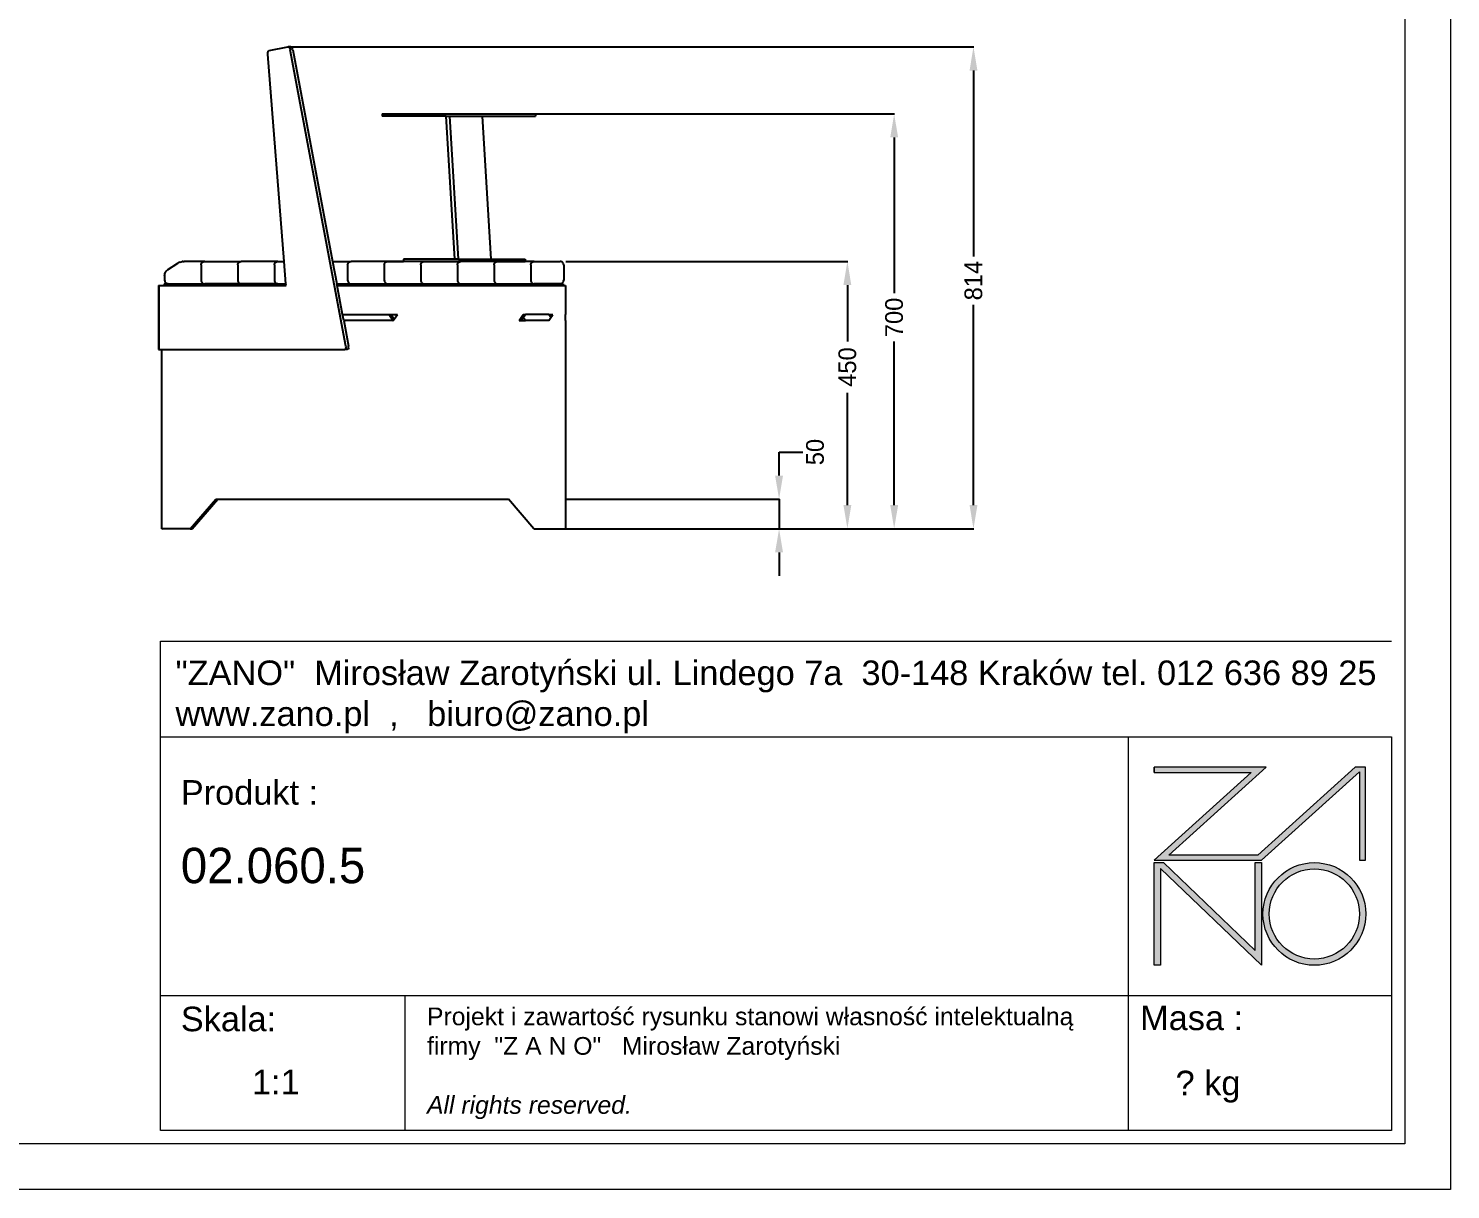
# Model space of a CAD drawing. Header units: millimetres. Extents: x -38 to 5369, y 59 to 4067.
# Drawn here: x 2960 to 5369, y 59 to 2026 of the extents above; entities that cross this region are included whole.
import ezdxf

# ---------------------------------------------------------------- set-up
doc = ezdxf.new("R2010")
doc.units = ezdxf.units.MM
doc.layers.add('DIMS', color=1, linetype='Continuous')
doc.layers.add('tabelka', color=155, linetype='Continuous')
doc.dimstyles.new('ISO-25', dxfattribs={"dimtxt": 2.5, "dimasz": 2.5, "dimexe": 1.25, "dimexo": 0.625, "dimtad": 1, "dimtxsty": 'Standard', "dimcen": 2.5, "dimadec": 0, "dimazin": 0, "dimtfac": 1, "dimtmove": 0, "dimatfit": 3, "dimfxl": 1, "dimarcsym": 0})

# ---------------------------------------------------------------- blocks, each defined once
blk = doc.blocks.new('zano')
at = {"layer": 'Defpoints', "lineweight": 5}
for points in [[(6270.2, 3716.2), (6270.2, 3707.4), (6434.8, 3707.4), (6270.2, 3558.4), (6452.4, 3558.4), (6617.9, 3708.2), (6617.9, 3558.4), (6628.6, 3558.4), (6628.6, 3716.2), (6610.7, 3716.2), (6446.1, 3567.2), (6295.4, 3567.2), (6459.9, 3716.2), (6270.2, 3716.2), (6270.2, 3707.4)], [(6270.2, 3554.4), (6286.2, 3554.4), (6441.7, 3405.6), (6441.7, 3554.4), (6452.4, 3554.4), (6452.4, 3380.5), (6281, 3544.6), (6281, 3380.5), (6270.2, 3380.5)]]:
    blk.add_hatch(color=251, dxfattribs=at).paths.add_polyline_path(points)
h = blk.add_hatch(color=251, dxfattribs=at)
h.paths.add_polyline_path([(6454.7, 3467.4, 1), (6628.6, 3467.4, 1)])
h.paths.add_polyline_path([(6617.9, 3467.4, -1), (6465.4, 3467.4, -1)], flags=16)
at = {"layer": 'Defpoints', "color": 251, "lineweight": 5}
blk.add_lwpolyline([(6434.8, 3707.4), (6270.2, 3558.4), (6452.4, 3558.4), (6617.9, 3708.2), (6617.9, 3558.4), (6628.6, 3558.4), (6628.6, 3716.2), (6610.7, 3716.2), (6446.1, 3567.2), (6295.4, 3567.2), (6459.9, 3716.2), (6270.2, 3716.2), (6270.2, 3707.4), (6432.1, 3707.4)], dxfattribs=at)
for points in [[(6270.2, 3716.2), (6270.2, 3707.4), (6434.8, 3707.4), (6270.2, 3558.4), (6452.4, 3558.4), (6617.9, 3708.2), (6617.9, 3558.4), (6628.6, 3558.4), (6628.6, 3716.2), (6610.7, 3716.2), (6446.1, 3567.2), (6295.4, 3567.2), (6459.9, 3716.2), (6270.2, 3716.2), (6270.2, 3707.4)], [(6270.2, 3554.4), (6286.2, 3554.4), (6441.7, 3405.6), (6441.7, 3554.4), (6452.4, 3554.4), (6452.4, 3380.5), (6281, 3544.6), (6281, 3380.5), (6270.2, 3380.5)]]:
    blk.add_lwpolyline(points, close=True, dxfattribs=at)
for radius in [87, 76.3]:
    blk.add_circle((6541.7, 3467.4), radius, dxfattribs=at)
blk = doc.blocks.new('*D102')
at = {"layer": 'Defpoints', "color": 0}
for p in [(3869.7, 1228.6), (3870.2, 1178.6), (4231.4, 1178.6)]:
    blk.add_point(p, dxfattribs=at)
at = {"layer": 'DIMS', "color": 0, "lineweight": -2}
for p, q in [((4231.4, 1268.6), (4231.4, 1308.6)), ((4231.4, 1308.6), (4271.4, 1308.6)), ((3870.2, 1228.6), (4231.9, 1228.6)), ((4231.4, 1228.6), (4231.4, 1178.6)), ((3870.7, 1178.6), (4231.9, 1178.6)), ((4231.4, 1138.6), (4231.4, 1098.6))]:
    blk.add_line(p, q, dxfattribs=at)
at = {"layer": 'DIMS', "color": 0}
for points in [[(4224.7, 1268.6), (4238, 1268.6), (4231.4, 1228.6)], [(4238, 1138.6), (4224.7, 1138.6), (4231.4, 1178.6)]]:
    blk.add_solid(points, dxfattribs=at)
at = {"layer": 'DIMS', "color": 0, "insert": (4292.4, 1308.6), "char_height": 30, "attachment_point": 5, "rotation": 90}
blk.add_mtext('50', dxfattribs=at)
blk = doc.blocks.new('*D106')
at = {"layer": 'Defpoints', "color": 0}
for p in [(3869.7, 1631.6), (3870.2, 1178.6), (4347.1, 1178.6)]:
    blk.add_point(p, dxfattribs=at)
at = {"layer": 'DIMS', "color": 0, "lineweight": -2}
for p, q in [((3870.2, 1631.6), (4347.6, 1631.6)), ((4347.1, 1591.6), (4347.1, 1496.1)), ((4347.1, 1218.6), (4347.1, 1409.1)), ((3870.7, 1178.6), (4347.6, 1178.6))]:
    blk.add_line(p, q, dxfattribs=at)
at = {"layer": 'DIMS', "color": 0}
for points in [[(4353.7, 1591.6), (4340.4, 1591.6), (4347.1, 1631.6)], [(4340.4, 1218.6), (4353.7, 1218.6), (4347.1, 1178.6)]]:
    blk.add_solid(points, dxfattribs=at)
at = {"layer": 'DIMS', "color": 0, "insert": (4347.1, 1452.6), "char_height": 30, "attachment_point": 5, "rotation": 90}
blk.add_mtext('450', dxfattribs=at)
blk = doc.blocks.new('*D107')
at = {"layer": 'Defpoints', "color": 0}
for p in [(3404.1, 1995.1), (3869.7, 1178.6), (4560.6, 1178.6)]:
    blk.add_point(p, dxfattribs=at)
at = {"layer": 'DIMS', "color": 0, "lineweight": -2}
for p, q in [((3404.6, 1995.1), (4561.1, 1995.1)), ((4560.6, 1955.1), (4560.6, 1640.1)), ((4560.6, 1218.6), (4560.6, 1558.1)), ((3870.2, 1178.6), (4561.1, 1178.6))]:
    blk.add_line(p, q, dxfattribs=at)
at = {"layer": 'DIMS', "color": 0}
for points in [[(4567.3, 1955.1), (4554, 1955.1), (4560.6, 1995.1)], [(4554, 1218.6), (4567.3, 1218.6), (4560.6, 1178.6)]]:
    blk.add_solid(points, dxfattribs=at)
at = {"layer": 'DIMS', "color": 0, "insert": (4560.6, 1599.1), "char_height": 30, "attachment_point": 5, "rotation": 90}
blk.add_mtext('814', dxfattribs=at)
blk = doc.blocks.new('*D109')
at = {"layer": 'Defpoints', "color": 0}
for p in [(3818.9, 1881.6), (3869.7, 1178.6), (4426.3, 1178.6)]:
    blk.add_point(p, dxfattribs=at)
at = {"layer": 'DIMS', "color": 0, "lineweight": -2}
for p, q in [((3819.4, 1881.6), (4426.8, 1881.6)), ((4426.3, 1841.6), (4426.3, 1577.7)), ((4426.3, 1218.6), (4426.3, 1495.7)), ((3870.2, 1178.6), (4426.8, 1178.6))]:
    blk.add_line(p, q, dxfattribs=at)
at = {"layer": 'DIMS', "color": 0}
for points in [[(4433, 1841.6), (4419.7, 1841.6), (4426.3, 1881.6)], [(4419.7, 1218.6), (4433, 1218.6), (4426.3, 1178.6)]]:
    blk.add_solid(points, dxfattribs=at)
at = {"layer": 'DIMS', "color": 0, "insert": (4426.3, 1536.7), "char_height": 30, "attachment_point": 5, "rotation": 90}
blk.add_mtext('700', dxfattribs=at)

msp = doc.modelspace()

# ---------------------------------------------------------------- linework, layer by layer
for p, q in [((3365.53372, 1984.07467), (3365.65587, 1985.36895)), ((3365.56281, 1982.74174), (3365.53372, 1984.07467)), ((3393.24419, 1631.59728), (3365.56281, 1982.74174)), ((3365.65587, 1985.36895), (3365.92313, 1986.55967)), ((3365.92313, 1986.55967), (3366.32208, 1987.58714)), ((3366.32208, 1987.58714), (3366.83273, 1988.39983)), ((3366.83273, 1988.39983), (3367.42948, 1988.95698)), ((3367.42948, 1988.95698), (3368.08239, 1989.23066)), ((3368.08239, 1989.23066), (3399.45314, 1995.13481)), ((3399.45314, 1995.13481), (3400.14427, 1995.11911)), ((3403.78327, 1995.13481), (3400.14427, 1995.11911)), ((3400.14427, 1995.11911), (3400.85373, 1994.82262)), ((3400.85373, 1994.82262), (3401.09273, 1994.62844)), ((3401.09273, 1994.62844), (3401.54596, 1994.2602)), ((3401.54596, 1994.2602), (3402.18623, 1993.46006)), ((3402.18623, 1993.46006), (3402.74246, 1992.46233)), ((3402.74246, 1992.46233), (3403.18674, 1991.31702)), ((3403.18674, 1991.31702), (3403.49679, 1990.08158)), ((3497.9513, 1488.21264), (3403.49679, 1990.08158)), ((3404.47439, 1995.11911), (3403.78327, 1995.13481)), ((3405.18386, 1994.82262), (3404.47439, 1995.11911)), ((3405.87608, 1994.2602), (3405.18386, 1994.82262)), ((3406.51636, 1993.46006), (3405.87608, 1994.2602)), ((3407.07258, 1992.46233), (3406.51636, 1993.46006)), ((3407.51686, 1991.31702), (3407.07258, 1992.46233)), ((3407.82692, 1990.08158), (3407.51686, 1991.31702)), ((3407.82692, 1990.08158), (3475.29564, 1631.59728)), ((3558.97925, 1881.59728), (3558.97925, 1877.59728)), ((3558.97925, 1881.59728), (3818.85063, 1881.59728)), ((3818.85063, 1881.59728), (3818.86347, 1877.59728)), ((3667.39831, 1877.59728), (3558.97925, 1877.59728)), ((3682.22514, 1635.59728), (3667.39831, 1877.59728)), ((3667.39831, 1877.59728), (3673.71821, 1877.59728)), ((3688.54504, 1635.59728), (3673.71821, 1877.59728)), ((3673.71821, 1877.59728), (3729.11821, 1877.59728)), ((3743.94504, 1635.59728), (3729.11821, 1877.59728)), ((3729.11821, 1877.59728), (3818.86347, 1877.59728)), ((3192.44117, 1613.47475), (3193.26852, 1614.77183)), ((3193.26852, 1614.77183), (3194.1908, 1615.84603)), ((3194.1908, 1615.84603), (3195.16178, 1616.64347)), ((3212.86989, 1628.29858), (3195.1993, 1616.66817)), ((3212.86989, 1628.29858), (3214.13556, 1629.03261)), ((3215.63863, 1629.72983), (3214.13556, 1629.03261)), ((3217.30374, 1630.35529), (3215.63863, 1629.72983)), ((3217.30374, 1630.35529), (3219.04737, 1630.87761)), ((3219.04737, 1630.87761), (3220.7821, 1631.2706)), ((3222.42095, 1631.51457), (3220.7821, 1631.2706)), ((3222.42095, 1631.51457), (3223.88174, 1631.59728)), ((3258.69254, 1631.59728), (3223.88174, 1631.59728)), ((3252.79435, 1625.59728), (3252.94223, 1626.9324)), ((3252.79435, 1625.59728), (3252.79435, 1599.59728)), ((3252.94223, 1626.9324), (3253.37846, 1628.20058)), ((3253.37846, 1628.20058), (3254.08115, 1629.33822)), ((3254.08115, 1629.33822), (3255.01508, 1630.28827)), ((3255.01508, 1630.28827), (3256.13341, 1631.00309)), ((3256.13341, 1631.00309), (3257.38007, 1631.44685)), ((3257.38007, 1631.44685), (3258.69254, 1631.59728)), ((3258.69254, 1631.59728), (3320.68864, 1631.59728)), ((3314.79045, 1625.59728), (3314.93833, 1626.9324)), ((3314.79045, 1625.59728), (3314.79045, 1599.59728)), ((3314.93833, 1626.9324), (3315.37455, 1628.20058)), ((3315.37455, 1628.20058), (3316.07725, 1629.33822)), ((3316.07725, 1629.33822), (3317.01118, 1630.28827)), ((3317.01118, 1630.28827), (3318.12951, 1631.00309)), ((3318.12951, 1631.00309), (3319.37617, 1631.44685)), ((3319.37617, 1631.44685), (3320.68864, 1631.59728)), ((3382.68473, 1631.59728), (3320.68864, 1631.59728)), ((3376.78654, 1625.59728), (3376.93442, 1626.9324)), ((3376.78654, 1625.59728), (3376.78654, 1599.59728)), ((3376.93442, 1626.9324), (3377.37065, 1628.20058)), ((3377.37065, 1628.20058), (3378.07334, 1629.33822)), ((3378.07334, 1629.33822), (3379.00727, 1630.28827)), ((3379.00727, 1630.28827), (3380.1256, 1631.00309)), ((3380.1256, 1631.00309), (3381.37226, 1631.44685)), ((3381.37226, 1631.44685), (3382.68473, 1631.59728)), ((3382.68473, 1631.59728), (3393.24419, 1631.59728)), ((3396.2398, 1593.59728), (3393.24419, 1631.59728)), ((3475.29564, 1631.59728), (3506.67692, 1631.59728)), ((3475.29564, 1631.59728), (3482.44745, 1593.59728)), ((3500.77873, 1625.59728), (3500.92661, 1626.9324)), ((3500.77873, 1625.59728), (3500.77873, 1599.59728)), ((3500.92661, 1626.9324), (3501.36283, 1628.20058)), ((3501.36283, 1628.20058), (3502.06553, 1629.33822)), ((3502.06553, 1629.33822), (3502.99946, 1630.28827)), ((3502.99946, 1630.28827), (3504.11779, 1631.00309)), ((3504.11779, 1631.00309), (3505.36445, 1631.44685)), ((3505.36445, 1631.44685), (3506.67692, 1631.59728)), ((3568.67301, 1631.59728), (3506.67692, 1631.59728)), ((3568.67301, 1631.59728), (3506.67692, 1631.59728)), ((3562.77482, 1625.59728), (3562.9227, 1626.9324)), ((3562.77482, 1625.59728), (3562.77482, 1599.59728)), ((3562.9227, 1626.9324), (3563.35893, 1628.20058)), ((3563.35893, 1628.20058), (3564.06162, 1629.33822)), ((3563.35893, 1628.20058), (3564.06162, 1629.33822)), ((3564.06162, 1629.33822), (3564.99555, 1630.28827)), ((3564.06162, 1629.33822), (3564.99555, 1630.28827)), ((3564.99555, 1630.28827), (3566.11388, 1631.00309)), ((3564.99555, 1630.28827), (3566.11388, 1631.00309)), ((3566.11388, 1631.00309), (3567.36054, 1631.44685)), ((3566.11388, 1631.00309), (3567.36054, 1631.44685)), ((3567.36054, 1631.44685), (3568.67301, 1631.59728)), ((3567.36054, 1631.44685), (3568.67301, 1631.59728)), ((3630.66911, 1631.59728), (3568.67301, 1631.59728)), ((3568.67301, 1631.59728), (3595.54917, 1631.59728)), ((3595.54917, 1635.59728), (3595.54917, 1631.59728)), ((3682.22514, 1635.59728), (3595.54917, 1635.59728)), ((3630.66911, 1631.59728), (3595.54917, 1631.59728)), ((3624.77092, 1625.59728), (3624.9188, 1626.9324)), ((3624.77092, 1625.59728), (3624.77092, 1599.59728)), ((3624.9188, 1626.9324), (3625.35502, 1628.20058)), ((3625.35502, 1628.20058), (3626.05772, 1629.33822)), ((3625.35502, 1628.20058), (3626.05772, 1629.33822)), ((3626.05772, 1629.33822), (3626.99165, 1630.28827)), ((3626.05772, 1629.33822), (3626.99165, 1630.28827)), ((3626.99165, 1630.28827), (3628.10998, 1631.00309)), ((3626.99165, 1630.28827), (3628.10998, 1631.00309)), ((3628.10998, 1631.00309), (3629.35664, 1631.44685)), ((3628.10998, 1631.00309), (3629.35664, 1631.44685)), ((3629.35664, 1631.44685), (3630.66911, 1631.59728)), ((3629.35664, 1631.44685), (3630.66911, 1631.59728)), ((3692.6652, 1631.59728), (3630.66911, 1631.59728)), ((3630.66911, 1631.59728), (3692.6652, 1631.59728)), ((3688.54504, 1635.59728), (3682.22514, 1635.59728)), ((3686.76701, 1625.59728), (3686.91489, 1626.9324)), ((3686.76701, 1625.59728), (3686.76701, 1599.59728)), ((3686.91489, 1626.9324), (3687.35112, 1628.20058)), ((3687.35112, 1628.20058), (3688.05381, 1629.33822)), ((3687.35112, 1628.20058), (3688.05381, 1629.33822)), ((3688.05381, 1629.33822), (3688.98774, 1630.28827)), ((3688.05381, 1629.33822), (3688.98774, 1630.28827)), ((3688.54504, 1635.59728), (3743.94504, 1635.59728)), ((3688.98774, 1630.28827), (3690.10607, 1631.00309)), ((3688.98774, 1630.28827), (3690.10607, 1631.00309)), ((3690.10607, 1631.00309), (3691.35273, 1631.44685)), ((3690.10607, 1631.00309), (3691.35273, 1631.44685)), ((3691.35273, 1631.44685), (3692.6652, 1631.59728)), ((3691.35273, 1631.44685), (3692.6652, 1631.59728)), ((3754.66129, 1631.59728), (3692.6652, 1631.59728)), ((3754.66129, 1631.59728), (3692.6652, 1631.59728)), ((3743.94504, 1635.59728), (3801.60172, 1635.59728)), ((3748.76311, 1625.59728), (3748.91098, 1626.9324)), ((3748.76311, 1625.59728), (3748.76311, 1599.59728)), ((3748.91098, 1626.9324), (3749.34721, 1628.20058)), ((3749.34721, 1628.20058), (3750.0499, 1629.33822)), ((3749.34721, 1628.20058), (3750.0499, 1629.33822)), ((3750.0499, 1629.33822), (3750.98383, 1630.28827)), ((3750.0499, 1629.33822), (3750.98383, 1630.28827)), ((3750.98383, 1630.28827), (3752.10217, 1631.00309)), ((3750.98383, 1630.28827), (3752.10217, 1631.00309)), ((3752.10217, 1631.00309), (3753.34882, 1631.44685)), ((3752.10217, 1631.00309), (3753.34882, 1631.44685)), ((3753.34882, 1631.44685), (3754.66129, 1631.59728)), ((3753.34882, 1631.44685), (3754.66129, 1631.59728)), ((3816.65739, 1631.59728), (3754.66129, 1631.59728)), ((3754.66129, 1631.59728), (3801.60172, 1631.59728)), ((3801.60172, 1635.59728), (3801.60172, 1631.59728)), ((3816.65739, 1631.59728), (3801.60172, 1631.59728)), ((3810.7592, 1625.59728), (3810.90708, 1626.9324)), ((3810.7592, 1625.59728), (3810.7592, 1599.59728)), ((3810.90708, 1626.9324), (3811.3433, 1628.20058)), ((3811.3433, 1628.20058), (3812.046, 1629.33822)), ((3811.3433, 1628.20058), (3812.046, 1629.33822)), ((3812.046, 1629.33822), (3812.97993, 1630.28827)), ((3812.046, 1629.33822), (3812.97993, 1630.28827)), ((3812.97993, 1630.28827), (3814.09826, 1631.00309)), ((3812.97993, 1630.28827), (3814.09826, 1631.00309)), ((3814.09826, 1631.00309), (3815.34492, 1631.44685)), ((3814.09826, 1631.00309), (3815.34492, 1631.44685)), ((3815.34492, 1631.44685), (3816.65739, 1631.59728)), ((3815.34492, 1631.44685), (3816.65739, 1631.59728)), ((3816.65739, 1631.59728), (3860.71019, 1631.59728)), ((3816.65739, 1631.59728), (3860.71019, 1631.59728)), ((3862.04532, 1631.44685), (3860.71019, 1631.59728)), ((3863.31349, 1631.00309), (3862.04532, 1631.44685)), ((3864.45113, 1630.28827), (3863.31349, 1631.00309)), ((3865.40118, 1629.33822), (3864.45113, 1630.28827)), ((3866.116, 1628.20058), (3865.40118, 1629.33822)), ((3866.55976, 1626.9324), (3866.116, 1628.20058)), ((3866.71019, 1625.59728), (3866.55976, 1626.9324)), ((3866.71019, 1625.59728), (3866.71019, 1599.59728)), ((3180.55012, 1590.59728), (3180.55012, 1482.59728)), ((3180.55012, 1590.59728), (3181.21999, 1590.59728)), ((3181.21999, 1590.59728), (3181.21999, 1482.59728)), ((3181.21999, 1590.59728), (3254.83215, 1590.59728)), ((3190.16892, 1593.59728), (3190.16892, 1590.62728)), ((3196.69645, 1593.59728), (3190.16892, 1593.59728)), ((3190.16892, 1590.62728), (3254.83215, 1590.62728)), ((3190.79826, 1607.45494), (3190.90766, 1608.93251)), ((3190.79826, 1607.45494), (3190.79826, 1599.59728)), ((3190.79826, 1599.59728), (3190.94614, 1598.26215)), ((3190.90766, 1608.93251), (3191.23038, 1610.48001)), ((3190.94614, 1598.26215), (3191.38236, 1596.99398)), ((3191.23038, 1610.48001), (3191.75024, 1612.01982)), ((3191.38236, 1596.99398), (3192.08506, 1595.85634)), ((3191.75024, 1612.01982), (3192.44117, 1613.47475)), ((3192.08506, 1595.85634), (3193.01899, 1594.90629)), ((3193.01899, 1594.90629), (3194.13732, 1594.19146)), ((3194.13732, 1594.19146), (3195.38398, 1593.74771)), ((3195.38398, 1593.74771), (3196.69645, 1593.59728)), ((3196.69645, 1593.59728), (3258.69254, 1593.59728)), ((3252.79435, 1599.59728), (3252.94223, 1598.26215)), ((3252.94223, 1598.26215), (3253.37846, 1596.99398)), ((3253.37846, 1596.99398), (3254.08115, 1595.85634)), ((3254.08115, 1595.85634), (3255.01508, 1594.90629)), ((3254.83215, 1590.62728), (3254.83215, 1590.59728)), ((3254.83215, 1590.62728), (3396.47393, 1590.62728)), ((3396.4763, 1590.59728), (3254.83215, 1590.59728)), ((3255.01508, 1594.90629), (3256.13341, 1594.19146)), ((3256.13341, 1594.19146), (3257.38007, 1593.74771)), ((3257.38007, 1593.74771), (3258.69254, 1593.59728)), ((3320.68864, 1593.59728), (3258.69254, 1593.59728)), ((3314.79045, 1599.59728), (3314.93833, 1598.26215)), ((3314.93833, 1598.26215), (3315.37455, 1596.99398)), ((3315.37455, 1596.99398), (3316.07725, 1595.85634)), ((3316.07725, 1595.85634), (3317.01118, 1594.90629)), ((3317.01118, 1594.90629), (3318.12951, 1594.19146)), ((3318.12951, 1594.19146), (3319.37617, 1593.74771)), ((3319.37617, 1593.74771), (3320.68864, 1593.59728)), ((3382.68473, 1593.59728), (3320.68864, 1593.59728)), ((3376.78654, 1599.59728), (3376.93442, 1598.26215)), ((3376.93442, 1598.26215), (3377.37065, 1596.99398)), ((3377.37065, 1596.99398), (3378.07334, 1595.85634)), ((3378.07334, 1595.85634), (3379.00727, 1594.90629)), ((3379.00727, 1594.90629), (3380.1256, 1594.19146)), ((3380.1256, 1594.19146), (3381.37226, 1593.74771)), ((3381.37226, 1593.74771), (3382.68473, 1593.59728)), ((3382.68473, 1593.59728), (3396.2398, 1593.59728)), ((3396.47393, 1590.62728), (3396.2398, 1593.59728)), ((3396.4763, 1590.59728), (3396.47393, 1590.62728)), ((3483.00643, 1590.62728), (3482.44745, 1593.59728)), ((3482.44745, 1593.59728), (3506.67692, 1593.59728)), ((3483.01207, 1590.59728), (3483.00643, 1590.62728)), ((3483.00643, 1590.62728), (3809.71019, 1590.62728)), ((3809.71019, 1590.59728), (3483.01207, 1590.59728)), ((3492.23414, 1541.59728), (3483.01207, 1590.59728)), ((3500.77873, 1599.59728), (3500.92661, 1598.26215)), ((3500.92661, 1598.26215), (3501.36283, 1596.99398)), ((3501.36283, 1596.99398), (3502.06553, 1595.85634)), ((3502.06553, 1595.85634), (3502.99946, 1594.90629)), ((3502.99946, 1594.90629), (3504.11779, 1594.19146)), ((3504.11779, 1594.19146), (3505.36445, 1593.74771)), ((3505.36445, 1593.74771), (3506.67692, 1593.59728)), ((3506.67692, 1593.59728), (3568.67301, 1593.59728)), ((3562.77482, 1599.59728), (3562.9227, 1598.26215)), ((3562.9227, 1598.26215), (3563.35893, 1596.99398)), ((3563.35893, 1596.99398), (3564.06162, 1595.85634)), ((3564.06162, 1595.85634), (3564.99555, 1594.90629)), ((3564.99555, 1594.90629), (3566.11388, 1594.19146)), ((3566.11388, 1594.19146), (3567.36054, 1593.74771)), ((3567.36054, 1593.74771), (3568.67301, 1593.59728)), ((3568.67301, 1593.59728), (3630.66911, 1593.59728)), ((3624.77092, 1599.59728), (3624.9188, 1598.26215)), ((3624.9188, 1598.26215), (3625.35502, 1596.99398)), ((3625.35502, 1596.99398), (3626.05772, 1595.85634)), ((3626.05772, 1595.85634), (3626.99165, 1594.90629)), ((3626.99165, 1594.90629), (3628.10998, 1594.19146)), ((3628.10998, 1594.19146), (3629.35664, 1593.74771)), ((3629.35664, 1593.74771), (3630.66911, 1593.59728)), ((3630.66911, 1593.59728), (3692.6652, 1593.59728)), ((3686.76701, 1599.59728), (3686.91489, 1598.26215)), ((3686.91489, 1598.26215), (3687.35112, 1596.99398)), ((3687.35112, 1596.99398), (3688.05381, 1595.85634)), ((3688.05381, 1595.85634), (3688.98774, 1594.90629)), ((3688.98774, 1594.90629), (3690.10607, 1594.19146)), ((3690.10607, 1594.19146), (3691.35273, 1593.74771)), ((3691.35273, 1593.74771), (3692.6652, 1593.59728)), ((3692.6652, 1593.59728), (3754.66129, 1593.59728)), ((3748.76311, 1599.59728), (3748.91098, 1598.26215)), ((3748.91098, 1598.26215), (3749.34721, 1596.99398)), ((3749.34721, 1596.99398), (3750.0499, 1595.85634)), ((3750.0499, 1595.85634), (3750.98383, 1594.90629)), ((3750.98383, 1594.90629), (3752.10217, 1594.19146)), ((3752.10217, 1594.19146), (3753.34882, 1593.74771)), ((3753.34882, 1593.74771), (3754.66129, 1593.59728)), ((3754.66129, 1593.59728), (3816.65739, 1593.59728)), ((3809.71019, 1590.62728), (3809.71019, 1590.59728)), ((3809.71019, 1590.62728), (3865.71019, 1590.62728)), ((3863.71019, 1590.59728), (3809.71019, 1590.59728)), ((3810.7592, 1599.59728), (3810.90708, 1598.26215)), ((3810.90708, 1598.26215), (3811.3433, 1596.99398)), ((3811.3433, 1596.99398), (3812.046, 1595.85634)), ((3812.046, 1595.85634), (3812.97993, 1594.90629)), ((3812.97993, 1594.90629), (3814.09826, 1594.19146)), ((3814.09826, 1594.19146), (3815.34492, 1593.74771)), ((3815.34492, 1593.74771), (3816.65739, 1593.59728)), ((3860.71019, 1593.59728), (3816.65739, 1593.59728)), ((3862.04532, 1593.74771), (3860.71019, 1593.59728)), ((3865.71019, 1593.59728), (3860.71019, 1593.59728)), ((3862.04532, 1593.74771), (3863.31349, 1594.19146)), ((3863.31349, 1594.19146), (3864.45113, 1594.90629)), ((3863.71019, 1590.59728), (3869.71019, 1590.59728)), ((3864.45113, 1594.90629), (3865.40118, 1595.85634)), ((3865.40118, 1595.85634), (3866.116, 1596.99398)), ((3865.71019, 1593.59728), (3865.71019, 1590.62728)), ((3866.116, 1596.99398), (3866.55976, 1598.26215)), ((3866.55976, 1598.26215), (3866.71019, 1599.59728)), ((3869.71019, 1590.59728), (3869.68884, 1541.59728)), ((3494.1162, 1531.59728), (3492.23414, 1541.59728)), ((3492.23414, 1541.59728), (3570.3417, 1541.59728)), ((3577.3417, 1531.59728), (3570.3417, 1541.59728)), ((3570.3417, 1541.59728), (3573.8058, 1541.59728)), ((3579.36221, 1533.65956), (3573.8058, 1541.59728)), ((3573.8058, 1541.59728), (3584.91861, 1541.59728)), ((3579.36221, 1533.65956), (3584.91861, 1541.59728)), ((3791.21019, 1531.59728), (3798.21019, 1541.59728)), ((3798.17429, 1536.59728), (3801.67429, 1541.59728)), ((3798.21019, 1541.59728), (3801.67429, 1541.59728)), ((3841.21019, 1541.59728), (3801.67429, 1541.59728)), ((3844.71019, 1536.59728), (3841.21019, 1541.59728)), ((3841.21019, 1541.59728), (3844.67429, 1541.59728)), ((3846.44224, 1539.07164), (3844.67429, 1541.59728)), ((3844.67429, 1541.59728), (3848.21019, 1541.59728)), ((3846.44224, 1539.07164), (3848.21019, 1541.59728)), ((3869.68884, 1531.59728), (3869.68884, 1541.59728)), ((3577.3417, 1531.59728), (3494.1162, 1531.59728)), ((3494.1162, 1531.59728), (3502.28143, 1488.21264)), ((3577.3417, 1531.59728), (3577.91861, 1531.59728)), ((3577.91861, 1531.59728), (3579.36221, 1533.65956)), ((3791.21019, 1531.59728), (3794.67429, 1531.59728)), ((3794.67429, 1531.59728), (3798.17429, 1536.59728)), ((3794.67429, 1531.59728), (3801.67429, 1531.59728)), ((3801.67429, 1531.59728), (3798.17429, 1536.59728)), ((3841.21019, 1531.59728), (3801.67429, 1531.59728)), ((3841.21019, 1531.59728), (3844.71019, 1536.59728)), ((3844.71019, 1536.59728), (3846.44224, 1539.07164)), ((3869.68884, 1531.59728), (3869.71019, 1228.59728)), ((3180.55012, 1482.59728), (3181.21999, 1482.59728)), ((3181.21999, 1482.59728), (3186.17746, 1482.59728)), ((3186.18263, 1178.59728), (3186.17746, 1482.59728)), ((3186.17746, 1482.59728), (3186.70482, 1482.59728)), ((3186.70482, 1482.59728), (3496.00814, 1482.59728)), ((3496.00814, 1482.59728), (3496.64921, 1482.73807)), ((3497.88031, 1482.59728), (3496.00814, 1482.59728)), ((3496.64921, 1482.73807), (3497.20513, 1483.15337)), ((3497.20513, 1483.15337), (3497.64804, 1483.82237)), ((3497.64804, 1483.82237), (3497.88031, 1484.49358)), ((3497.88031, 1484.49358), (3497.95572, 1484.71152)), ((3497.88031, 1484.49358), (3497.88031, 1482.59728)), ((3500.33827, 1482.59728), (3497.88031, 1482.59728)), ((3498.11125, 1486.96311), (3497.9513, 1488.21264)), ((3497.95572, 1484.71152), (3498.11275, 1485.77623)), ((3498.11275, 1485.77623), (3498.11125, 1486.96311)), ((3500.97933, 1482.73807), (3500.33827, 1482.59728)), ((3501.53526, 1483.15337), (3500.97933, 1482.73807)), ((3501.97817, 1483.82237), (3501.53526, 1483.15337)), ((3502.28585, 1484.71152), (3501.97817, 1483.82237)), ((3502.44138, 1486.96311), (3502.28143, 1488.21264)), ((3502.28585, 1484.71152), (3502.44288, 1485.77623)), ((3502.44288, 1485.77623), (3502.44138, 1486.96311)), ((3234.20482, 1178.59728), (3277.50609, 1228.59728)), ((3237.70296, 1178.59728), (3281.00423, 1228.59728)), ((3237.70296, 1178.63659), (3280.97019, 1228.59728)), ((3277.50609, 1228.59728), (3280.97019, 1228.59728)), ((3281.00423, 1228.59728), (3280.97019, 1228.59728)), ((3281.00423, 1228.59728), (3772.90892, 1228.59728)), ((3816.21019, 1178.59728), (3772.90892, 1228.59728)), ((3869.71019, 1228.59728), (3869.71019, 1178.59728)), ((3186.18263, 1178.59728), (3186.70482, 1178.59728)), ((3234.20482, 1178.59728), (3186.70482, 1178.59728)), ((3234.20482, 1178.59728), (3237.66892, 1178.59728)), ((3237.66892, 1178.59728), (3237.70296, 1178.63659)), ((3237.70296, 1178.59728), (3237.66892, 1178.59728)), ((3237.70296, 1178.59728), (3237.70296, 1178.63659)), ((3816.21019, 1178.59728), (3863.71019, 1178.59728)), ((3842.69224, 1178.59728), (3849.83043, 1178.59728)), ((3863.71019, 1178.59728), (3869.71019, 1178.59728))]:
    msp.add_line(p, q)
at = {"layer": 'tabelka', "lineweight": 5}
for p, q in [((3183.57436, 987.85064), (5268.57436, 987.85064)), ((3183.57436, 826.06922), (3183.57436, 987.85064)), ((3183.57436, 987.85064), (5268.57436, 987.85064)), ((4822.71304, 826.06922), (4822.71304, 387.5004)), ((3183.57436, 387.5004), (5268.57436, 387.5004)), ((3597.84194, 387.5004), (3597.84194, 158.87512)), ((4822.71304, 387.5004), (4822.71304, 158.87512))]:
    msp.add_line(p, q, dxfattribs=at)
for points in [[(-37.79448, 4066.52915), (5368.57438, 4066.52915), (5368.57438, 58.87511), (-37.79448, 58.87511)], [(39.60552, 3989.12915), (5291.17438, 3989.12915), (5291.17438, 136.27511), (39.60552, 136.27511)], [(3183.57436, 826.06922), (5268.57436, 826.06922), (5268.57436, 158.87512), (3183.57436, 158.87512)]]:
    msp.add_lwpolyline(points, close=True, dxfattribs=at)

# ---------------------------------------------------------------- block references
msp.add_blockref('zano', (-1403.80331, -2941.52804))

# ---------------------------------------------------------------- texts
at = {"layer": 'tabelka', "lineweight": 5, "attachment_point": 1}
for s, insert, char_height, width in [('{\\fArial|b0|i0|c238|p34;"ZANO"  Mirosław Zarotyński ul. Lindego 7a  30-148 Kraków tel. 012 636 89 25\\Pwww.zano.pl  ,   biuro@zano.pl}', (3209.24472, 955.34392), 41.5951103, 2040.3804825), ('{\\fArial|b0|i0|c238|p34;Produkt : }', (3218.23473, 752.61711), 41.5951103, 265.2729768), ('{\\fCentury Gothic|b0|i0|c238|p34;02.060.5}', (3218.23473, 638.00274), 60, 849.3757029), ('{\\fArial|b0|i0|c238|p34;Skala: }', (3218.23473, 368.78422), 41.5951103, 191.6754415), ('{\\fArial|b0|i0|c238|p34;Masa :}', (4842.88281, 370.64527), 41.5951103, 200.4566301), ('{\\fArial|b0|i0|c238|p34;1:1}', (3338.67757, 261.96451), 41.5951103, 42.4817454), ('{\\fArial|b0|i0|c238|p34;? kg}', (4902.9243, 260.26608), 41.5951103, 290.5473994)]:
    msp.add_mtext(s, dxfattribs=dict(at, insert=insert, char_height=char_height, width=width))
at = {"layer": 'tabelka', "color": 1, "lineweight": 5, "insert": (3635.10809, 367.33768), "char_height": 30, "width": 1186.1198813, "attachment_point": 1}
msp.add_mtext('{\\fArial|b0|i0|c0|p34;Projekt i zawartość rysunku stanowi własność intelektualną firmy \\fArial|b0|i0|c238|p34; "Z A N O"   Mirosław Zarotyński\\fArial|b0|i1|c238|p34;\\P\\PAll rights reserved.}', dxfattribs=at)

# ---------------------------------------------------------------- dimensions: what is measured, and where the dimension line sits
at = {"layer": 'DIMS'}
for base, p1, p2, text, override, picture, middle in [((4560.6476, 1178.58075), (3404.12883, 1995.12696), (3869.71019, 1178.58075), '814', {"dimtxt": 30, "dimasz": 40, "dimexe": 0.5, "dimexo": 0.5, "dimgap": 6, "dimtad": 0, "dimtih": 1, "dimtoh": 1, "dimdec": 0, "dimzin": 0, "dimadec": 2, "dimtfac": 2, "dimtdec": 1, "dimtzin": 0}, '*D107', (4560.6476, 1599.11289)), ((4426.33935, 1178.59728), (3818.85063, 1881.59728), (3869.71019, 1178.59728), '700', {"dimtxt": 30, "dimasz": 40, "dimexe": 0.5, "dimexo": 0.5, "dimgap": 6, "dimtad": 0, "dimtih": 1, "dimtoh": 1, "dimdec": 0, "dimzin": 0, "dimadec": 2, "dimtfac": 2, "dimtdec": 1, "dimtzin": 0}, '*D109', (4426.33935, 1536.6604)), ((4347.06999, 1178.58075), (3869.69632, 1631.58075), (3870.21019, 1178.58075), '450', {"dimtxt": 30, "dimasz": 40, "dimexe": 0.5, "dimexo": 0.5, "dimgap": 6, "dimtad": 0, "dimtih": 1, "dimtoh": 1, "dimdec": 0, "dimzin": 0, "dimadec": 2, "dimtfac": 2, "dimtdec": 1, "dimtzin": 0}, '*D106', (4347.06999, 1452.59331)), ((4231.38093, 1178.58075), (3869.71019, 1228.58075), (3870.21019, 1178.58075), '50', {"dimtxt": 30, "dimasz": 40, "dimexe": 0.5, "dimexo": 0.5, "dimgap": 6, "dimtad": 0, "dimtih": 1, "dimtoh": 1, "dimdec": 0, "dimzin": 0, "dimtxsty": 'Standard', "dimadec": 2, "dimtfac": 2, "dimtdec": 1, "dimtzin": 0}, '*D102', (4292.38093, 1308.58075))]:
    dim = msp.add_linear_dim(base=base, p1=p1, p2=p2, angle=270, text=text, dimstyle='ISO-25', override=override, dxfattribs=at)
    dim.commit()
    dim.dimension.update_dxf_attribs({"geometry": picture, "text_midpoint": middle, "dimtype": 160, "text_rotation": 90})

doc.saveas('drawing.dxf')
